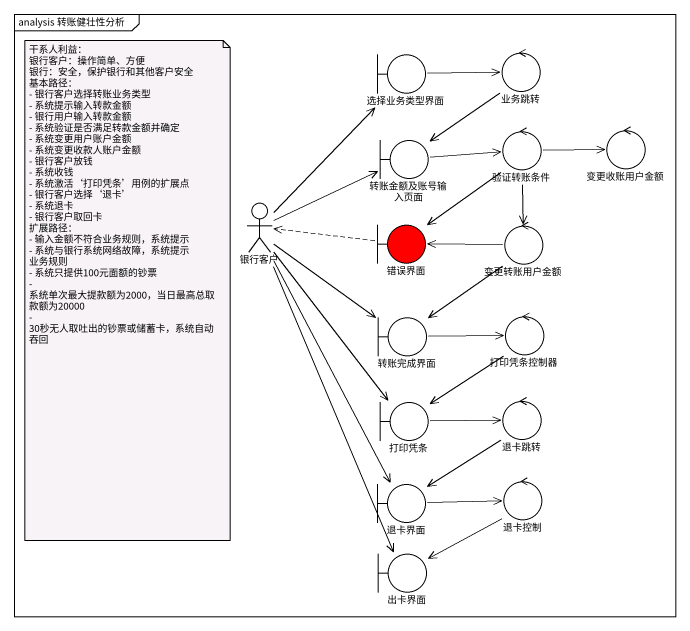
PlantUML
@startuml
mainframe analysis 转账健壮性分析
boundary 选择业务类型界面
control 业务跳转
boundary 转账金额及账号输入页面
control 验证转账条件
control 变更收账用户金额
actor 银行客户
boundary 错误界面 #FF0000
control 变更转账用户金额
boundary 转账完成界面
control 打印凭条控制器
boundary 打印凭条
control 退卡跳转
boundary 退卡界面
control 退卡控制
boundary 出卡界面
选择业务类型界面 -right-> 业务跳转
业务跳转 --> 转账金额及账号输入页面
转账金额及账号输入页面 -right-> 验证转账条件
验证转账条件 -right-> 变更收账用户金额
验证转账条件 --> 错误界面
验证转账条件 --> 变更转账用户金额
银行客户 -up-> 选择业务类型界面
银行客户 -right-> 转账金额及账号输入页面
银行客户 --> 转账完成界面
银行客户 --> 打印凭条
银行客户 --> 退卡界面
银行客户 --> 出卡界面
错误界面 .left.> 银行客户
变更转账用户金额 -left-> 错误界面
变更转账用户金额 --> 转账完成界面
转账完成界面 -right-> 打印凭条控制器
打印凭条控制器 --> 打印凭条
打印凭条 -right-> 退卡跳转
退卡跳转 --> 退卡界面
退卡界面 -right-> 退卡控制
退卡控制 --> 出卡界面
note as N1
  干系人利益：
  银行客户：操作简单、方便
  银行：安全，保护银行和其他客户安全
  基本路径：
  - 银行客户选择转账业务类型
  - 系统提示输入转款金额
  - 银行用户输入转款金额
  - 系统验证是否满足转款金额并确定
  - 系统变更用户账户金额
  - 系统变更收款人账户金额
  - 银行客户放钱
  - 系统收钱
  - 系统激活‘打印凭条’用例的扩展点
  - 银行客户选择‘退卡’
  - 系统退卡
  - 银行客户取回卡
  扩展路径：
  - 输入金额不符合业务规则，系统提示
  - 系统与银行系统网络故障，系统提示
  业务规则
  - 系统只提供100元面额的钞票
  - 系统单次最大提款额为2000，当日最高总取款额为20000
  - 30秒无人取吐出的钞票或储蓄卡，系统自动吞回
end note
@enduml
